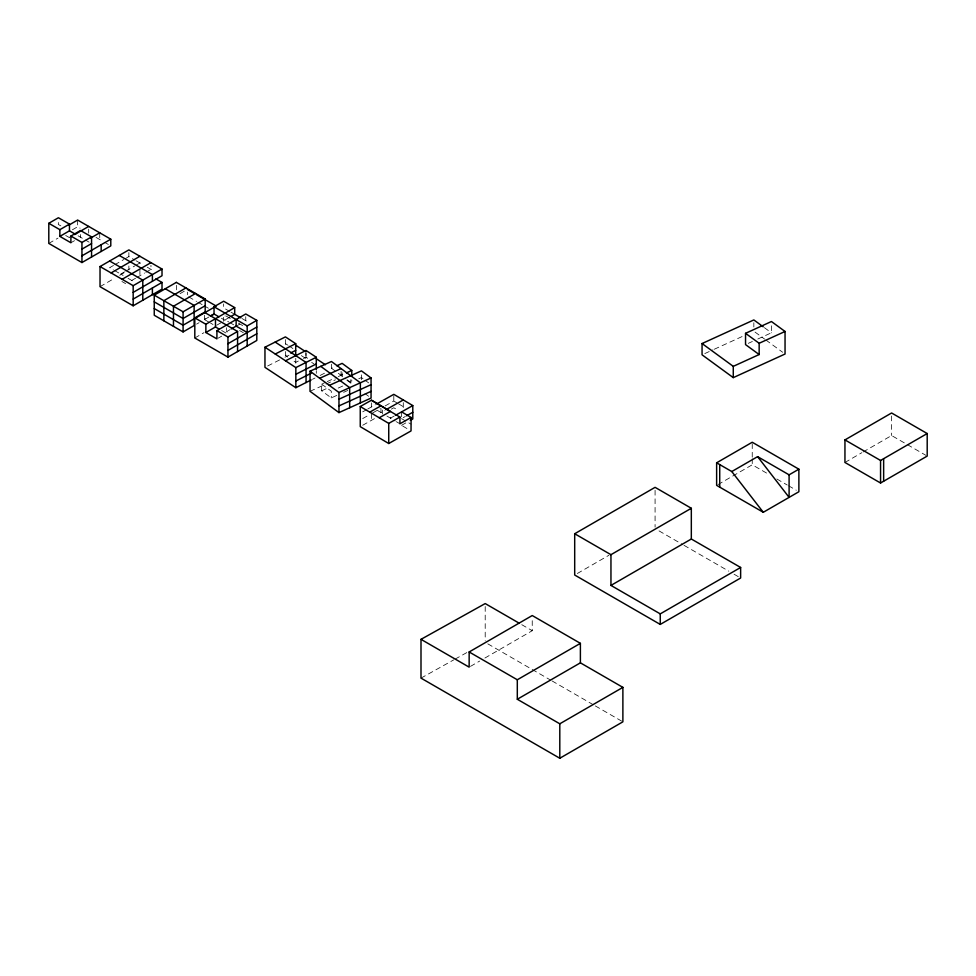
<?xml version="1.0" encoding="UTF-8"?>
<svg xmlns="http://www.w3.org/2000/svg" width="976" height="976" viewBox="0 0 976 976"><rect width="100%" height="100%" fill="white"/><g stroke="black" fill="none" stroke-linecap="round" stroke-linejoin="round"><path stroke-width="0.73" stroke-dasharray="4.88 3.66" d="M48.8 243.414L57.974 238.12M72.395 229.787L77.641 226.761L80.093 228.177M70.894 242.756L74.505 240.682M113.484 265.472L109.641 267.692L113.326 269.827M114.765 264.74L123.745 259.555M125.026 258.823L128.869 256.603L135.005 260.141M120.695 274.073L124.538 271.853M125.819 271.121L134.786 265.936M136.067 265.191L139.91 262.971L139.91 258.957M100.028 286.663L114.448 278.331M119.694 275.305L124.928 272.28M131.736 280.454L135.579 278.233M136.86 277.501L144.558 273.06M145.839 272.316L150.963 269.352L150.963 265.338M180.048 293.654L186.16 290.128M204.423 315.211L204.423 319.555L208.034 317.468M196.591 324.117L199.043 322.702M208.864 317.029L205.18 319.152L205.18 315.126M229.897 317.078L225.09 319.847L228.774 321.982M194.81 337.989L203.984 332.682M216.672 325.24L222.687 321.763M230.129 329.595L226.53 331.669L228.982 333.084M236.143 326.228L239.742 324.154M218.112 338.196L221.723 336.11M717.946 484.596L752.24 464.796L769.076 474.519M577.328 573.498L608.951 555.246M470.456 666.388L479.667 661.069M484.913 658.031L532.237 630.716L532.237 618.577M844.948 462.465L861.796 452.73M863.089 451.986L891.6 435.528L906.106 443.909M362.73 411.835L366.464 409.737M367.708 409.042L375.418 404.686M362.73 418.545L368.952 415.044M372.673 412.946L380.128 408.737M385.105 405.943L393.804 401.038L397.354 403.149M377.419 410.42L380.982 412.531L384.91 410.31M362.73 425.243L375.162 418.253M391.315 409.151L393.804 407.748L398.55 410.554M394.182 416.057L390.424 418.167L390.424 414.153M401.612 411.872L401.612 418.582L405.333 416.471M401.526 425.329L407.785 421.803M420.998 678.113L453.755 659.861M455.072 659.129L466.857 652.566M285.48 351.531L285.48 355.557L289.311 353.617M267.631 366L279.636 359.924M284.968 357.228L288.969 355.203M298.327 361.047L295.777 362.34L292.336 360.083M303.438 358.46L306 357.167L308.294 358.68M312.454 379.31L315.016 378.017M320.128 375.431L325.24 372.844M704.794 353.568L712.968 349.847M714.322 349.225L744.298 335.561M748.275 343.357L752.362 341.49M757.803 339.014L771.43 332.792L771.43 324.337M331.437 364.182L331.437 368.208L335.451 366.39M336.769 395.426L331.291 397.903L321.653 390.803L321.653 384.105L325.813 382.214M327.204 381.592L336.915 377.187M338.306 376.565L345.089 373.491M310.039 391.303L324.752 384.642M326.094 384.044L335.451 379.798M321.653 390.803L328.497 387.704M338.233 388.058L343.784 385.544M347.102 379.749L350.726 382.409L353.397 381.189M358.753 378.773L361.425 377.566L363.828 379.335M343.613 392.328L347.724 390.473M907.424 444.666L925.882 455.328M776.859 479.009L787.217 484.999M788.51 485.743L796.294 490.233M659.032 530.895L682.724 544.571M684.03 545.328L728.791 571.167M734.05 574.205L740.638 578.012M229.787 311.466L223.65 307.928L223.65 303.902M231.019 312.174L234.704 314.296M242.072 318.554L249.429 322.812M96.051 237.388L103.419 241.645M104.652 242.353L108.336 244.476M136.237 260.848L142.374 264.398M147.278 267.229L153.415 270.767M226.103 316.041L232.251 319.591M238.388 323.129L245.757 327.387M188.697 296.875L196.566 301.425M197.872 302.182L203.118 305.207M204.435 305.964L208.364 308.233M229.994 322.69L233.679 324.813M221.406 318.249L225.09 320.372L225.09 315.834M60.866 225.871L58.316 224.504L58.414 220.43M78.056 235.789L84.192 239.34M85.424 240.047L89.109 242.17M239.608 330.547L243.292 332.67M65.685 235.472L69.369 237.595L69.369 233.569M204.423 319.555L209.34 322.385M210.56 323.093L213.024 324.508M221.613 330.498L226.53 333.341L226.53 327.716M114.546 270.535L123.147 275.488M128.051 278.331L134.188 281.869M121.915 281.491L125.599 283.613M521.782 624.689L532.237 630.716M487.829 643.855L550.769 680.199M552.087 680.955L594.042 705.172M595.348 705.929L621.578 721.069M398.55 403.844L403.295 406.663M401.526 418.619L411.103 424.194M386.911 416.044L395.17 420.985M396.354 421.681L399.916 423.791M402.722 426.024L408.651 429.538M285.419 343.601L287.7 345.101M288.847 345.858L293.422 348.871M301.364 355.606L305.939 358.619L305.939 353.263M311.661 362.389L313.943 363.902M285.48 355.557L287.761 357.057M764.391 327.655L771.43 332.792M755.034 332.084L764.635 339.111M765.843 339.99L782.642 352.263M365.036 380.225L368.647 382.885M331.437 368.208L345.907 378.859M346.956 380.323L351.775 383.873L351.775 379.847M365.036 393.633L368.647 396.293M321.653 384.105L331.291 391.205L331.291 397.903M891.6 415.983L891.6 435.528M753.838 322.751L753.838 326.984M752.24 443.751L752.24 457.28M752.24 458.781L752.24 464.796M655.079 490.294L655.079 527.138M485.206 606.547L485.206 640.854M403.295 402.637L403.295 409.347M393.804 395.683L393.804 401.038M382.616 410.03L382.616 414.044M380.982 408.505L380.982 412.531M371.478 402.893L371.429 406.943M371.429 413.641L371.429 420.351M361.425 374.882L361.425 382.921M350.726 379.725L350.726 382.409M342.137 372.747L342.137 376.773M341.088 371.283L341.088 375.309M316.297 370.66L316.297 373.344M306 353.153L306 359.851M295.777 358.314L295.777 365.024M285.419 339.575L285.419 346.273M245.757 316.663L245.757 320.677M223.65 317.31L223.65 321.336M187.392 292.105L187.392 294.776M176.375 285.346L176.375 289.811M139.91 269.681L139.91 276.391M128.869 252.577L128.869 256.603M128.869 265.984L128.869 270.01M99.735 232.813L99.735 239.523M88.694 229.116L88.694 233.142M80.508 234.533L80.508 237.205M77.641 220.051L77.641 226.761"/><path stroke-width="1.46" d="M48.8 223.297L58.414 217.746L69.467 224.126L69.467 230.836L59.853 236.387L59.853 229.677L48.8 223.297L48.8 243.414L81.947 262.544L110.788 245.903L110.788 239.193L77.641 220.051L68.625 225.261M59.853 229.677L69.467 224.126M59.853 236.387L70.894 242.756L70.894 236.058L80.508 230.507L91.561 236.887L91.561 256.993M74.591 234.582L88.694 226.432M70.894 236.058L81.947 242.438L91.561 236.887M90.768 237.998L99.735 232.813M81.947 249.136L91.561 243.585M81.947 255.846L110.788 239.193M155.879 278.892L162.016 282.442L162.016 289.14L133.175 305.793L100.028 286.663L100.028 266.546L128.869 249.893L162.016 269.034L162.016 275.732L133.175 292.385M111.081 272.926L139.91 256.273M122.122 279.295L150.963 262.654M100.028 266.546L133.175 285.675L162.016 269.034M133.175 299.095L162.016 282.442M165.286 288.762L194.126 305.415L194.126 325.533L183.085 331.913L154.245 315.26L154.245 295.142L176.375 282.369M185.989 287.92L163.858 300.693L163.858 320.811M195.603 293.471L173.472 306.244L173.472 326.362M154.245 295.142L183.085 311.795L205.216 299.022L176.339 282.381M205.216 305.72L183.085 318.505L154.245 301.852M240.84 317.847L234.704 314.296L234.704 307.599L205.863 324.252L205.863 332.511L216.916 338.892L216.916 330.632L245.757 313.979L256.798 320.36L256.798 340.465L227.957 357.118L194.81 337.989L194.81 317.871L204.423 312.32L237.571 331.462L237.571 351.567M218.953 316.834L214.037 314.004L214.037 306.769L223.65 301.218L234.704 307.599M210.438 316.078L214.037 314.004M211.316 315.614L213.768 314.187M231.092 316.383L234.704 314.296M205.863 332.511L215.476 326.96L219.161 329.083M231.336 328.9L236.143 326.118L247.184 332.499M216.916 330.632L227.957 337.001L237.571 331.462M214.037 306.769L247.184 325.911L256.798 320.36M227.957 343.711L256.798 327.058M227.957 350.421L256.798 333.768M691.325 539.008L740.638 567.471L740.638 578.012L660.252 624.42L574.693 575.023L574.693 533.75L655.079 487.341L691.325 508.276L691.325 539.008L610.952 585.417L610.952 554.685L691.325 508.276M716.628 462.807L752.24 442.25L798.88 469.175L798.88 491.733L763.281 512.29L716.628 485.353L716.628 462.807L731.78 471.542L763.281 512.29M731.78 471.542L757.596 456.646L789.096 474.836L798.88 469.175M580.391 662.838L622.883 687.372L622.883 721.825L559.797 758.254L420.998 678.113L420.998 639.341L469.151 667.145L469.151 651.968L532.237 615.539L580.391 643.343L580.391 662.838L517.304 699.255L517.304 679.772L580.391 643.343M844.948 439.908L891.6 412.982L927.2 433.539L927.2 456.085L880.559 483.01L844.948 462.465L844.948 439.908L880.559 460.465L927.2 433.539M610.952 585.417L660.252 613.88L740.638 567.471M517.304 699.255L559.797 723.802L622.883 687.372M401.612 411.872L411.103 417.484L411.03 430.941L388.741 443.507L360.254 426.646L360.254 406.528L371.478 400.209L390.473 411.445L379.237 417.765M376.736 403.954L393.804 394.341L412.787 405.577L412.787 418.985L410.286 420.388M369.745 412.153L380.982 405.821M386.228 409.566L403.295 399.953M395.426 415.361L412.787 405.577M360.254 406.528L388.741 423.389L399.916 417.081L399.916 423.791L411.103 417.484M406.577 415.776L412.787 412.275M420.998 639.341L485.206 603.571L519.171 623.176M311.173 379.957L295.838 387.704L264.96 367.342L264.96 347.236L285.419 336.891L295.704 343.674L295.704 355.752M275.244 354.02L295.704 343.674M290.592 352.97L295.704 350.384M285.541 360.803L306 350.469L316.297 357.253L316.297 369.318M264.96 347.236L295.838 367.598L316.297 357.253M295.838 374.296L316.297 363.963M295.838 381.006L311.173 373.247M702.061 343.54L733.269 366.354L759.157 354.544L745.542 344.601L745.542 333.328L771.43 321.519L785.046 331.474L785.046 354.02L733.269 377.627L702.061 354.813L702.061 343.54L753.838 319.933L763.22 326.789M745.542 333.328L759.157 343.271L785.046 331.474M329.327 385.386L361.425 370.856L371.063 377.956L371.063 398.074L338.965 412.604L310.039 391.303L310.039 371.185L331.437 361.498L360.364 382.799L360.364 402.917M336.793 365.78L342.137 363.365L351.775 370.465L351.775 375.833M319.689 378.285L341.088 368.599M346.431 372.881L351.775 370.465M310.039 371.185L338.965 392.486L371.063 377.956M338.965 399.196L371.063 384.666M338.965 405.894L371.063 391.364M187.392 289.421L193.943 293.203M196.566 294.715L216.233 306.074L183.085 325.203L154.245 308.55M119.255 255.444L152.402 274.573L152.402 281.283M69.467 230.836L75.603 234.374M109.641 260.995L142.789 280.124L142.789 300.242M574.693 533.75L610.952 554.685M194.81 317.871L205.863 324.252M469.151 651.968L517.304 679.772M371.429 400.233L399.916 417.081M295.643 345.126L305.939 351.921M316.236 358.704L325.374 364.743M275.183 342.064L306.061 362.425L306.061 382.543M320.738 366.342L349.664 387.643L349.664 407.761M757.596 456.646L789.096 497.382L789.096 474.836M883.646 458.683L883.646 481.229M880.559 460.465L880.559 483.01M759.157 343.271L759.157 354.544M733.269 366.354L733.269 377.627M719.727 464.588L719.727 487.146M660.252 613.88L660.252 624.42M559.797 723.802L559.797 758.254M388.741 423.389L388.741 443.507M338.965 392.486L338.965 412.604M295.838 367.598L295.838 387.704M247.184 325.911L247.184 346.016M236.143 319.53L236.143 326.228M227.957 337.001L227.957 357.118M215.476 318.701L215.476 326.96M205.216 299.022L205.18 312.442M183.085 311.795L183.085 331.913M152.402 287.993L152.402 294.691M133.175 285.675L133.175 305.793M101.175 244.744L101.175 251.454M81.947 242.438L81.947 262.544"/></g></svg>
